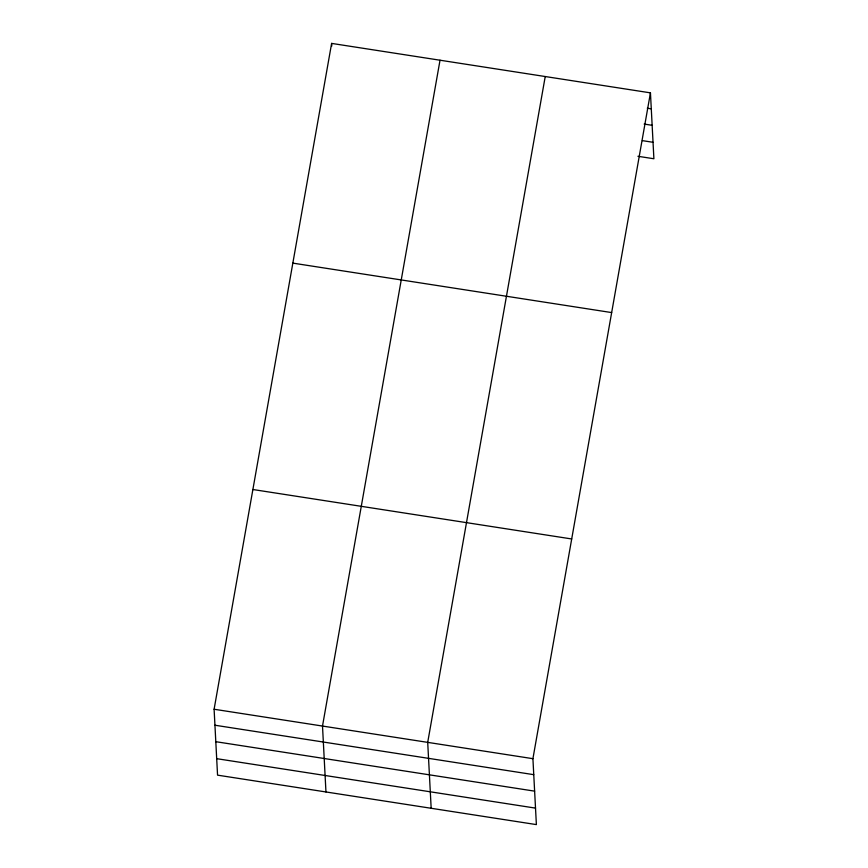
<?xml version="1.0" encoding="UTF-8"?>
<svg xmlns="http://www.w3.org/2000/svg" width="868" height="868" viewBox="0 0 868 868"><rect width="100%" height="100%" fill="white"/><g stroke="black" fill="none" stroke-linecap="round" stroke-linejoin="round"><path stroke-width="1.3" d="M650.447 92.854L532.919 758.686L536.381 824.6L217.553 775.146L214.103 709.243L331.619 43.4L650.447 92.854L653.897 158.757L637.915 156.283M440.022 60.218L322.505 726.049L325.956 791.963M545.234 76.536L427.707 742.368L431.168 808.282M647.289 108.218L651.282 108.836M644.154 124.07L652.15 125.307M642.385 140.638L653.04 142.287M292.841 263.123L611.658 312.578M252.881 489.509L571.708 538.963M214.103 709.243L532.919 758.686M214.938 725.225L533.755 774.668M215.806 741.695L534.623 791.149M216.696 758.675L535.513 808.119M331.619 43.4L331.76 46.069"/></g></svg>
